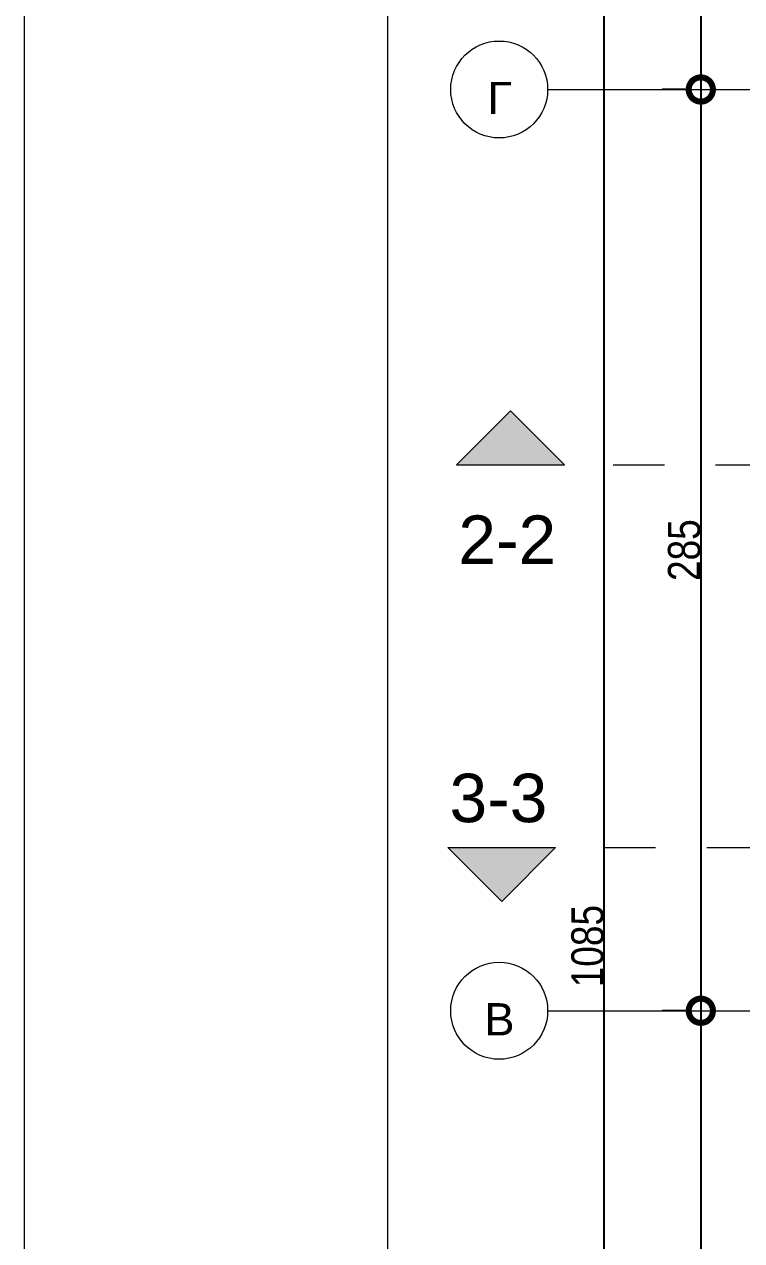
# Model space of a CAD drawing. Header units: centimetres. Extents: x 0 to 25250, y 0 to 2250.
# Drawn here: x 3100 to 3322, y 883.8 to 1260.1 of the extents above; entities that cross this region are included whole.
import ezdxf

# ---------------------------------------------------------------- set-up
doc = ezdxf.new("R2010")
doc.units = ezdxf.units.CM
doc.linetypes.add('18-View-1$0$Dash', pattern=[31.75, 15.875, -15.875])
for name, color, linetype, lineweight in [('A-ANNO-DIMS', 7, 'Continuous', 9), ('G-ANNO-SYMB', 7, 'Continuous', 9), ('G-ANNO-TTLB', 7, 'Continuous', 9), ('S-GRID', 7, 'Continuous', 9), ('S-GRID-IDEN', 7, 'Continuous', 9)]:
    doc.layers.add(name, color=color, linetype=linetype, lineweight=lineweight)
doc.styles.add('18-View-1$0$Arial Narrow_3', font='ARIALN.TTF', dxfattribs={"height": 10})
doc.styles.add('18-View-1$0$Arial_1', font='arial.ttf', dxfattribs={"height": 10})
doc.styles.add('18-View-1$0$Arial_2', font='arial.ttf', dxfattribs={"height": 15})
doc.dimstyles.new('18-View-1$0$TEC_DIM', dxfattribs={"dimscale": 30.48, "dimtxt": 10.23431, "dimasz": 0.492126, "dimexe": 0.393701, "dimexo": 0.246063, "dimgap": 0, "dimtad": 1, "dimdec": 0, "dimzin": 0, "dimdsep": 46, "dimtxsty": '18-View-1$0$Arial Narrow_3', "dimblk1": '18-View-1$0$_DotSmall', "dimblk2": '18-View-1$0$_DotSmall', "dimsah": 1, "dimcen": 0.09, "dimazin": 0, "dimtfac": 1, "dimtdec": 4, "dimtix": 1, "dimtmove": 0, "dimatfit": 3, "dimfxl": 1, "dimtvp": 1, "dimtolj": 1, "dimtzin": 0, "dimarcsym": 2})

# ---------------------------------------------------------------- blocks, each defined once
blk = doc.blocks.new('TEC_ОФИЦИАЛНА РАМКА - TEC_ОФИЦИАЛНА РАМКА-2548454-СГРАДА ТИП III - РАЗПРЕДЕЛЕНИЕ _3_00')
at = {"layer": 'G-ANNO-TTLB'}
for p, q in [((-19.3792, 37.5538), (-19.3792, -4.4462)), ((-17.1292, -4.1462), (-17.1292, 37.2538))]:
    blk.add_line(p, q, dxfattribs=at)
blk = doc.blocks.new('Grid - TEC_GRID_CIRCLE-145857-НИВО 1')
at = {"layer": 'S-GRID-IDEN'}
blk.add_circle((0, 0), 0.3, dxfattribs=at)
blk = doc.blocks.new('Section - TEC_SECTION-13048-НИВО 1')
at = {"layer": 'G-ANNO-SYMB'}
blk.add_hatch(color=256, dxfattribs=at).paths.add_polyline_path([(0, 0.334), (0.334, 0), (-0.334, 0)])
for p, q in [((0, 0.334), (-0.334, 0)), ((0.334, 0), (0, 0.334)), ((-0.334, 0), (0.334, 0))]:
    blk.add_line(p, q, dxfattribs=at)
blk = doc.blocks.new('18-View-1$0$_DotSmall')
at = {"color": 0, "linetype": 'ByBlock', "const_width": 0.5}
blk.add_lwpolyline([(-0.0625, 0, 1), (0.0625, 0, 1)], format="xyb", close=True, dxfattribs=at)
blk = doc.blocks.new('*D2679')
at = {"layer": 'A-ANNO-DIMS', "color": 0, "lineweight": -2, "transparency": 16777216}
for p, q in [((3304.55, 1454.94), (3297.4, 1454.94)), ((3309.4, 1454.94), (3309.4, 1239.94)), ((3304.55, 1239.94), (3297.4, 1239.94))]:
    blk.add_line(p, q, dxfattribs=at)
at = {"layer": 'A-ANNO-DIMS', "color": 0, "lineweight": -2, "transparency": 16777216, "xscale": 15, "yscale": 15, "zscale": 15}
for p, rotation in [((3309.4, 1454.94), 90), ((3309.4, 1239.94), 270)]:
    blk.add_blockref('18-View-1$0$_DotSmall', p, dxfattribs=dict(at, rotation=rotation))
at = {"layer": 'A-ANNO-DIMS', "color": 0, "transparency": 16777216, "insert": (3304.3, 1347.44), "char_height": 10, "width": 22.8079, "attachment_point": 5, "rotation": 90, "style": '18-View-1$0$Arial Narrow_3'}
blk.add_mtext('\\A1;215', dxfattribs=at)
blk = doc.blocks.new('*D2680')
at = {"layer": 'A-ANNO-DIMS', "color": 0, "lineweight": -2, "transparency": 16777216}
for p, q in [((3304.55, 1239.94), (3297.4, 1239.94)), ((3309.4, 1239.94), (3309.4, 954.94)), ((3304.55, 954.94), (3297.4, 954.94))]:
    blk.add_line(p, q, dxfattribs=at)
at = {"layer": 'A-ANNO-DIMS', "color": 0, "lineweight": -2, "transparency": 16777216, "xscale": 15, "yscale": 15, "zscale": 15}
for p, rotation in [((3309.4, 1239.94), 90), ((3309.4, 954.94), 270)]:
    blk.add_blockref('18-View-1$0$_DotSmall', p, dxfattribs=dict(at, rotation=rotation))
at = {"layer": 'A-ANNO-DIMS', "color": 0, "transparency": 16777216, "insert": (3304.3, 1097.44), "char_height": 10, "width": 22.8079, "attachment_point": 5, "rotation": 90, "style": '18-View-1$0$Arial Narrow_3'}
blk.add_mtext('\\A1;285', dxfattribs=at)
blk = doc.blocks.new('*D2681')
at = {"layer": 'A-ANNO-DIMS', "color": 0, "lineweight": -2, "transparency": 16777216}
for p, q in [((3304.55, 954.94), (3297.4, 954.94)), ((3309.4, 954.94), (3309.4, 774.94)), ((3304.55, 774.94), (3297.4, 774.94))]:
    blk.add_line(p, q, dxfattribs=at)
at = {"layer": 'A-ANNO-DIMS', "color": 0, "lineweight": -2, "transparency": 16777216, "xscale": 15, "yscale": 15, "zscale": 15}
for p, rotation in [((3309.4, 954.94), 90), ((3309.4, 774.94), 270)]:
    blk.add_blockref('18-View-1$0$_DotSmall', p, dxfattribs=dict(at, rotation=rotation))
at = {"layer": 'A-ANNO-DIMS', "color": 0, "transparency": 16777216, "insert": (3304.3, 864.94), "char_height": 10, "width": 22.8079, "attachment_point": 5, "rotation": 90, "style": '18-View-1$0$Arial Narrow_3'}
blk.add_mtext('\\A1;180', dxfattribs=at)
blk = doc.blocks.new('*D2684')
at = {"layer": 'A-ANNO-DIMS', "color": 0, "lineweight": -2, "transparency": 16777216}
for p, q in [((3509.08, 1517.44), (3267.5, 1517.44)), ((3279.5, 432.44), (3279.5, 1517.44)), ((3506.58, 432.44), (3267.5, 432.44))]:
    blk.add_line(p, q, dxfattribs=at)
at = {"layer": 'A-ANNO-DIMS', "color": 0, "lineweight": -2, "transparency": 16777216, "xscale": 15, "yscale": 15, "zscale": 15}
for p, rotation in [((3279.5, 1517.44), 90), ((3279.5, 432.44), 270)]:
    blk.add_blockref('18-View-1$0$_DotSmall', p, dxfattribs=dict(at, rotation=rotation))
at = {"layer": 'A-ANNO-DIMS', "color": 0, "transparency": 16777216, "insert": (3274.39, 974.94), "char_height": 10, "width": 30.4105, "attachment_point": 5, "rotation": 90, "style": '18-View-1$0$Arial Narrow_3'}
blk.add_mtext('\\A1;1085', dxfattribs=at)

msp = doc.modelspace()

# ---------------------------------------------------------------- block references
at = {"layer": 'G-ANNO-TTLB', "xscale": 50, "yscale": 50, "zscale": 50}
msp.add_blockref('TEC_ОФИЦИАЛНА РАМКА - TEC_ОФИЦИАЛНА РАМКА-2548454-СГРАДА ТИП III - РАЗПРЕДЕЛЕНИЕ _3_00', (4068.96, 222.31), dxfattribs=at)

# ---------------------------------------------------------------- next in the draw order: linework, layer by layer
at = {"layer": 'G-ANNO-SYMB', "linetype": '18-View-1$0$Dash', "lineweight": 18}
for p, q in [((3250.49, 1123.79), (5289.49, 1123.79)), ((3247.76, 1005.48), (5293.21, 1005.48))]:
    msp.add_line(p, q, dxfattribs=at)
at = {"layer": 'S-GRID', "color": 1, "lineweight": 18, "true_color": 0xff0000}
for p, q in [((3261.99, 1239.94), (3386.99, 1239.94)), ((3261.99, 954.94), (3386.99, 954.94))]:
    msp.add_line(p, q, dxfattribs=at)

# ---------------------------------------------------------------- next in the draw order: block references
at = {"layer": 'G-ANNO-SYMB', "xscale": 49.99999999999998, "yscale": 49.99999999999998, "zscale": 49.99999999999998}
msp.add_blockref('Section - TEC_SECTION-13048-НИВО 1', (3250.49, 1123.79), dxfattribs=at)
at = {"layer": 'G-ANNO-SYMB', "extrusion": (0, 0, -1), "xscale": 49.99999999999998, "yscale": 49.99999999999998, "zscale": 49.99999999999998, "rotation": 180}
msp.add_blockref('Section - TEC_SECTION-13048-НИВО 1', (-3247.76, 1005.48), dxfattribs=at)
at = {"layer": 'S-GRID-IDEN', "xscale": 49.99999999999998, "yscale": 49.99999999999998, "zscale": 49.99999999999998, "rotation": 269.9999999999994}
for p in [(3246.99, 1239.94), (3246.99, 954.94)]:
    msp.add_blockref('Grid - TEC_GRID_CIRCLE-145857-НИВО 1', p, dxfattribs=at)

# ---------------------------------------------------------------- next in the draw order: texts
at = {"layer": 'G-ANNO-SYMB', "char_height": 15, "width": 31.1, "attachment_point": 5, "line_spacing_factor": 0.936439, "style": '18-View-1$0$Arial_2'}
for s, insert in [('\\pt60,120,180,240,300,360,420,480,540,600,660,720,780,840,900,960,1020,1080,1140,1200,1260,1320,1380,1440,1500,1560,1620,1680,1740,1800,1860,1920;2-2', (3249.49, 1100.67)), ('\\pt60,120,180,240,300,360,420,480,540,600,660,720,780,840,900,960,1020,1080,1140,1200,1260,1320,1380,1440,1500,1560,1620,1680,1740,1800,1860,1920;3-3', (3246.76, 1020.67))]:
    msp.add_mtext(s, dxfattribs=dict(at, insert=insert))
at = {"layer": 'S-GRID-IDEN', "char_height": 10, "attachment_point": 5, "line_spacing_factor": 0.936439, "style": '18-View-1$0$Arial_1'}
for s, insert, width in [('\\pt50,100,150,200,250,300,350,400,450,500,550,600,650,700,750,800,850,900,950,1000,1050,1100,1150,1200,1250,1300,1350,1400,1450,1500,1550,1600;{\\fArial|b0|i0|c204|p34;Г}', (3247.08, 1237.3), 7.95), ('\\pt50,100,150,200,250,300,350,400,450,500,550,600,650,700,750,800,850,900,950,1000,1050,1100,1150,1200,1250,1300,1350,1400,1450,1500,1550,1600;{\\fArial|b0|i0|c204|p34;В}', (3247.08, 952.3), 9.9)]:
    msp.add_mtext(s, dxfattribs=dict(at, insert=insert, width=width))

# ---------------------------------------------------------------- next in the draw order: dimensions: what is measured, and where the dimension line sits
at = {"layer": 'A-ANNO-DIMS'}
for base, p1, p2, override, picture, middle in [((3279.5, 1517.44), (3514.08, 432.44), (3516.58, 1517.44), {"dimpost": '<>', "dimfxl": 1085.00288}, '*D2684', (3274.39, 974.94)), ((3309.4, 1239.94), (3312.05, 1454.94), (3312.05, 1239.94), {"dimpost": '<>', "dimfxl": 215}, '*D2679', (3304.3, 1347.44)), ((3309.4, 954.94), (3312.05, 1239.94), (3312.05, 954.94), {"dimpost": '<>', "dimfxl": 285}, '*D2680', (3304.3, 1097.44)), ((3309.4, 774.94), (3312.05, 954.94), (3312.05, 774.94), {"dimpost": '<>', "dimfxl": 180}, '*D2681', (3304.3, 864.94))]:
    dim = msp.add_linear_dim(base=base, p1=p1, p2=p2, angle=90, dimstyle='18-View-1$0$TEC_DIM', override=override, dxfattribs=at)
    dim.commit()
    dim.dimension.update_dxf_attribs({"geometry": picture, "text_midpoint": middle})

doc.saveas('drawing.dxf')
